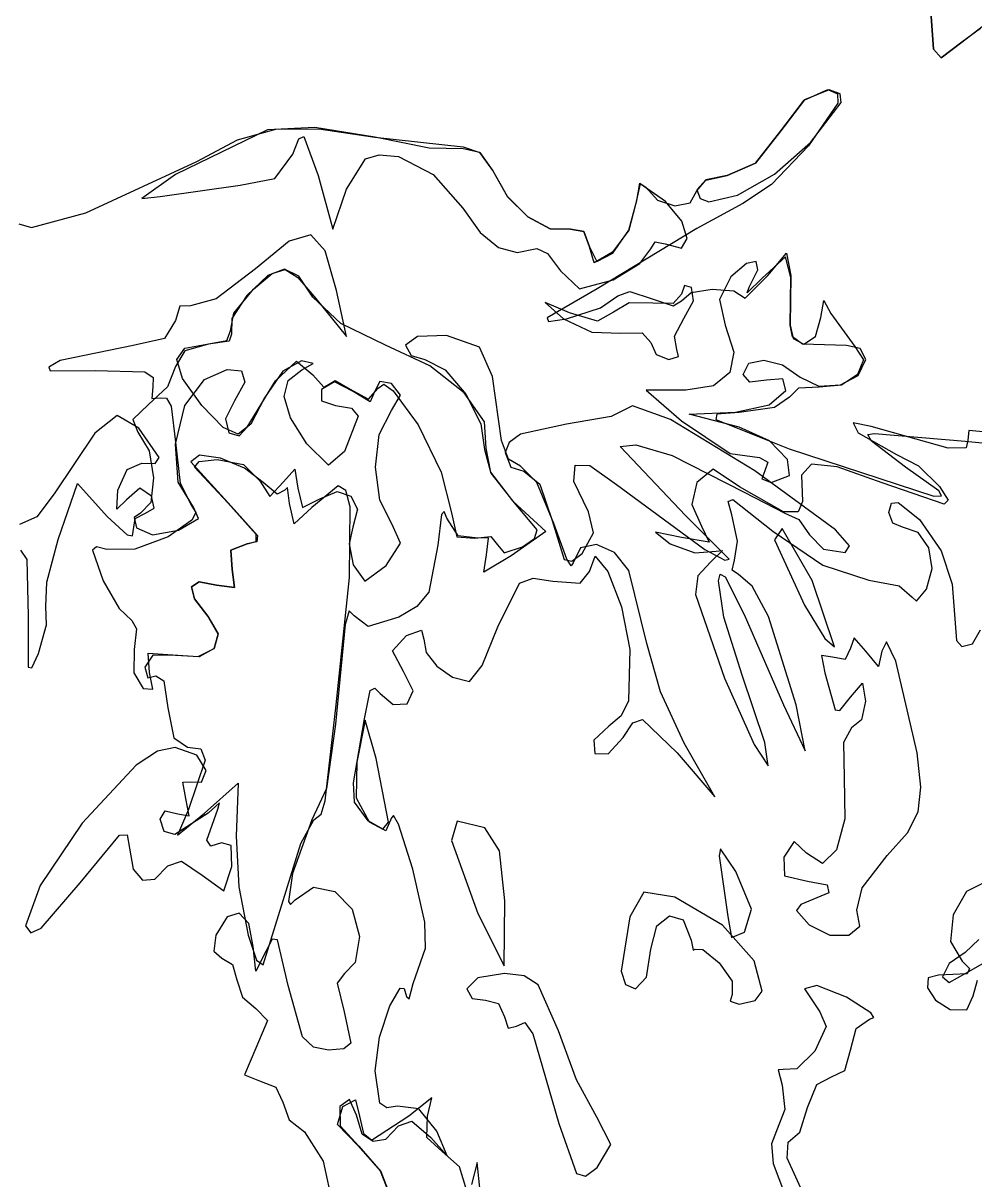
# Model space of a CAD drawing. Extents: x 21 to 195, y 1 to 197.
# Drawn here: x 99.16 to 121.04, y 55.23 to 81.82 of the extents above; entities that cross this region are included whole.
import ezdxf

# ---------------------------------------------------------------- set-up
doc = ezdxf.new("R2010")
doc.units = 0

msp = doc.modelspace()

# ---------------------------------------------------------------- linework, layer by layer
at = {"layer": 'Layer 1'}
for p, q in [((120.089865, 81.218164), (119.998142, 82.532615)), ((119.998142, 82.505098), (120.089865, 81.218164)), ((120.741446, 81.381853), (121.21311, 81.744553)), ((121.175274, 81.697237), (120.741446, 81.381853)), ((120.265901, 81.023254), (120.741446, 81.381853)), ((120.741446, 81.381853), (120.265901, 81.023254)), ((120.089865, 81.218164), (120.265901, 81.023254)), ((120.265901, 81.023254), (120.089865, 81.218164)), ((117.12406, 80.060259), (116.577607, 79.344913)), ((117.114358, 80.047426), (117.658519, 80.292475)), ((117.693796, 80.287183), (117.12406, 80.060259)), ((117.658519, 80.292475), (117.881259, 80.197715)), ((117.943541, 80.19728), (117.693796, 80.287183)), ((117.881259, 80.197715), (117.891837, 79.979693)), ((117.966406, 79.998699), (117.943541, 80.19728)), ((116.577607, 79.344913), (117.114358, 80.047426)), ((117.891837, 79.979693), (117.216841, 78.999896)), ((117.259527, 79.073627), (117.966406, 79.998699)), ((104.775066, 79.367844), (102.658398, 78.34126)), ((104.089751, 79.136085), (104.966448, 79.378383)), ((105.864268, 79.417497), (104.775066, 79.367844)), ((104.966448, 79.378383), (105.958239, 79.390692)), ((107.244512, 79.196746), (105.864268, 79.417497)), ((105.958239, 79.390692), (107.244512, 79.197452)), ((116.000065, 78.60258), (116.577607, 79.344913)), ((116.577607, 79.344913), (116.000065, 78.60258)), ((103.148759, 78.639357), (104.089751, 79.136085)), ((105.355386, 78.809043), (105.494314, 79.158492)), ((105.494314, 79.158492), (105.614854, 79.212269)), ((105.614854, 79.212269), (105.937822, 78.316918)), ((107.244512, 79.197452), (109.277572, 78.973438)), ((108.49511, 78.948743), (107.244512, 79.196746)), ((117.216841, 78.999896), (116.363779, 78.109705)), ((116.436407, 78.347786), (117.259527, 79.073627)), ((104.943473, 78.246847), (105.355386, 78.809043)), ((107.027465, 78.70246), (107.345318, 78.794883)), ((107.345318, 78.794883), (107.790965, 78.752599)), ((107.790965, 78.752599), (108.584936, 78.336144)), ((109.272633, 78.932516), (108.49511, 78.948743)), ((109.655529, 78.847496), (109.272633, 78.932516)), ((109.277572, 78.973438), (109.662276, 78.845203)), ((109.956669, 78.434393), (109.655529, 78.847496)), ((109.662276, 78.845203), (109.961255, 78.421693)), ((100.598527, 77.455081), (103.148759, 78.639357)), ((106.596812, 78.001182), (107.027465, 78.70246)), ((115.349234, 78.316918), (116.000065, 78.60258)), ((116.000065, 78.60258), (115.349234, 78.316918)), ((102.658398, 78.34126), (101.886696, 77.789691)), ((104.150296, 78.091846), (104.943473, 78.246847)), ((105.937822, 78.316918), (106.277548, 77.082195)), ((108.584936, 78.336144), (109.26593, 77.569381)), ((110.293688, 77.835051), (109.956669, 78.434393)), ((109.961255, 78.421693), (110.296218, 77.829247)), ((114.857373, 78.219243), (114.65285, 77.984248)), ((114.65285, 77.96414), (114.857373, 78.213289)), ((114.857373, 78.213289), (115.349234, 78.316918)), ((115.349234, 78.316918), (114.857373, 78.219243)), ((115.586565, 77.865362), (116.436407, 78.347786)), ((102.30562, 77.83714), (104.150296, 78.091846)), ((106.277548, 77.082195), (106.596812, 78.001182)), ((113.343162, 78.125933), (113.241738, 77.651226)), ((113.269607, 77.742595), (113.341486, 78.143263)), ((113.341486, 78.143263), (113.475277, 78.052335)), ((113.929302, 77.721429), (113.343162, 78.125933)), ((113.475277, 78.052335), (113.748421, 77.746305)), ((114.49857, 77.690136), (114.65285, 77.96414)), ((114.65285, 77.984248), (114.724428, 77.791444)), ((116.363779, 78.109705), (115.704128, 77.671687)), ((101.886696, 77.789691), (102.30562, 77.83714)), ((110.763428, 77.364461), (110.293688, 77.835051)), ((110.296218, 77.829247), (110.765325, 77.362742)), ((113.085452, 77.061993), (113.269607, 77.742595)), ((113.748421, 77.746305), (114.143306, 77.621548)), ((114.302315, 77.270694), (113.929302, 77.721429)), ((114.143306, 77.621548), (114.49857, 77.690136)), ((115.704128, 77.671687), (114.65285, 77.095248)), ((114.724428, 77.791444), (114.921535, 77.714726)), ((114.921535, 77.714726), (115.586565, 77.865362)), ((99.348547, 77.119766), (100.598527, 77.455081)), ((109.26593, 77.569381), (109.669739, 77.005207)), ((113.241738, 77.651226), (113.086295, 77.056751)), ((99.059147, 77.201875), (99.348547, 77.119766)), ((111.27623, 77.090524), (110.763428, 77.364461)), ((110.765325, 77.362742), (111.277691, 77.090573)), ((114.425, 76.865104), (114.302315, 77.270694)), ((105.772369, 76.95471), (105.271105, 76.807585)), ((106.1043, 76.58464), (105.772369, 76.95471)), ((109.669739, 77.005207), (110.085521, 76.664374)), ((111.742431, 77.081137), (111.27623, 77.090524)), ((111.277691, 77.090573), (111.742431, 77.081137)), ((111.742431, 77.081137), (112.053934, 77.025883)), ((112.053934, 77.025883), (111.742431, 77.081137)), ((112.053934, 77.025883), (112.183404, 76.675089)), ((112.183404, 76.675089), (112.053934, 77.025883)), ((114.65285, 77.095248), (112.359793, 75.713064)), ((113.086295, 77.056751), (112.712571, 76.553028)), ((112.713673, 76.530053), (113.085452, 77.061993)), ((114.298247, 76.643466), (114.425, 76.865104)), ((105.271105, 76.807585), (104.502016, 76.169558)), ((110.085521, 76.664374), (110.518369, 76.544005)), ((110.518369, 76.544005), (110.973375, 76.641222)), ((110.973375, 76.641222), (111.215072, 76.525688)), ((112.183404, 76.675089), (112.348311, 76.337508)), ((112.285798, 76.307274), (112.183404, 76.675089)), ((113.33862, 76.290032), (113.594516, 76.630639)), ((113.594516, 76.630639), (113.691001, 76.794769)), ((113.691001, 76.794769), (113.922952, 76.744586)), ((113.922952, 76.744586), (114.298247, 76.643466)), ((106.365389, 75.671083), (106.1043, 76.58464)), ((111.215072, 76.525688), (111.513126, 76.124403)), ((112.712571, 76.553028), (112.285798, 76.307274)), ((112.348311, 76.337508), (112.713673, 76.530053)), ((116.012897, 76.338539), (115.791882, 76.294783)), ((116.048307, 76.148138), (116.012897, 76.338539)), ((116.690408, 76.448341), (116.152156, 75.958244)), ((116.281979, 76.014336), (116.713118, 76.533713)), ((116.811146, 75.974825), (116.690408, 76.448341)), ((116.713118, 76.533713), (116.811146, 76.014336)), ((104.502016, 76.169558), (103.592598, 75.479745)), ((105.167928, 76.163297), (104.786801, 76.014446)), ((104.883093, 76.060148), (105.179438, 76.155668)), ((105.494617, 75.999806), (105.167928, 76.163297)), ((105.179438, 76.155668), (105.472475, 75.970531)), ((111.513126, 76.124403), (111.952511, 75.70883)), ((112.723154, 75.916616), (113.33862, 76.290032)), ((115.791882, 76.294783), (115.433548, 75.989289)), ((115.849826, 75.751164), (116.048307, 76.148138)), ((104.786801, 76.014446), (104.299874, 75.554313)), ((104.457566, 75.703186), (104.883093, 76.060148)), ((105.472475, 75.970531), (105.888081, 75.485522)), ((105.818231, 75.522916), (105.494617, 75.999806)), ((111.952511, 75.70883), (112.723154, 75.916616)), ((115.433548, 75.989289), (115.173683, 75.465061)), ((115.757398, 75.494694), (116.281979, 76.014336)), ((116.152156, 75.958244), (115.808771, 75.619622)), ((116.811146, 76.014336), (116.795976, 74.877332)), ((116.795976, 74.877332), (116.811146, 75.974825)), ((104.299874, 75.554313), (103.956224, 75.028807)), ((104.0016, 75.150427), (104.457566, 75.703186)), ((106.594695, 74.612749), (106.365389, 75.671083)), ((112.359793, 75.713064), (111.205988, 75.040713)), ((112.435993, 75.270459), (112.829341, 75.546552)), ((112.829341, 75.546552), (113.110593, 75.648637)), ((113.110593, 75.648637), (113.623091, 75.479525)), ((114.300072, 75.586416), (114.104545, 75.370252)), ((114.366659, 75.787191), (114.300072, 75.586416)), ((114.300072, 75.434016), (114.518254, 75.625068)), ((114.526908, 75.738464), (114.366659, 75.787191)), ((114.518254, 75.625068), (115.003335, 75.70592)), ((114.569374, 75.43675), (114.526908, 75.738464)), ((115.003335, 75.70592), (115.501116, 75.66599)), ((115.501116, 75.66599), (115.757398, 75.494694)), ((115.808771, 75.619622), (115.849826, 75.751164)), ((102.761541, 75.310941), (102.658398, 74.986341)), ((103.009412, 75.319363), (102.761541, 75.310941)), ((103.592598, 75.479745), (103.009412, 75.319363)), ((106.459316, 74.917461), (105.818231, 75.522916)), ((105.888081, 75.485522), (106.594695, 74.612749)), ((111.720912, 75.16026), (111.165287, 75.397283)), ((111.165287, 75.397283), (111.58227, 75.022324)), ((111.654237, 75.021619), (112.435993, 75.270459)), ((113.094409, 75.39208), (112.730915, 75.171549)), ((113.63438, 75.382158), (113.094409, 75.39208)), ((113.623091, 75.479525), (114.101149, 75.316673)), ((114.104545, 75.370252), (113.63438, 75.382158)), ((114.101149, 75.316673), (114.300072, 75.434016)), ((114.353341, 75.029733), (114.569374, 75.43675)), ((115.173683, 75.465061), (115.297728, 74.878391)), ((117.502943, 75.053721), (117.565738, 75.440322)), ((117.565738, 75.440322), (117.732249, 75.141916)), ((103.922402, 74.741866), (104.0016, 75.150427)), ((103.956224, 75.028807), (103.950977, 74.672368)), ((111.205988, 75.040713), (111.238769, 74.958256)), ((111.238769, 74.958256), (111.654237, 75.021619)), ((111.58227, 75.022324), (112.232484, 74.714084)), ((112.368524, 74.96416), (111.720912, 75.16026)), ((112.730915, 75.171549), (112.368524, 74.96416)), ((114.139073, 74.62126), (114.353341, 75.029733)), ((117.375106, 74.617644), (117.502943, 75.053721)), ((117.732249, 75.141916), (118.278702, 74.387677)), ((102.658398, 74.986341), (102.41066, 74.570548)), ((103.842233, 74.526142), (103.922402, 74.741866)), ((107.491457, 74.413077), (106.459316, 74.917461)), ((115.297728, 74.878391), (115.499148, 74.257452)), ((116.795976, 74.877332), (116.863533, 74.56583)), ((116.846793, 74.607446), (116.795976, 74.877332)), ((102.41066, 74.570548), (101.688258, 74.411666)), ((103.384768, 74.43636), (103.842233, 74.526142)), ((103.893165, 74.505681), (103.422868, 74.43636)), ((103.950977, 74.672368), (103.893165, 74.505681)), ((108.227307, 74.614822), (107.950068, 74.412371)), ((108.893749, 74.640266), (108.227307, 74.614822)), ((109.650855, 74.372287), (108.893749, 74.640266)), ((112.232484, 74.714084), (112.905188, 74.691066)), ((112.905188, 74.691066), (113.39233, 74.703016)), ((113.39233, 74.703016), (113.594516, 74.477635)), ((113.594516, 74.477635), (113.715431, 74.199249)), ((114.185419, 74.31571), (114.139073, 74.62126)), ((117.08133, 74.439094), (116.846793, 74.607446)), ((116.863533, 74.56583), (117.106774, 74.43636)), ((117.106774, 74.43636), (117.375106, 74.617644)), ((101.688258, 74.411666), (100.012563, 74.059593)), ((102.878311, 74.289207), (102.658398, 73.924832)), ((102.690854, 74.085963), (102.879127, 74.348937)), ((103.422868, 74.43636), (102.878311, 74.289207)), ((102.879127, 74.348937), (103.384768, 74.43636)), ((108.506641, 73.942471), (107.491457, 74.413077)), ((107.950068, 74.412371), (108.080596, 74.180111)), ((109.952083, 73.694468), (109.650855, 74.372287)), ((113.715431, 74.199249), (114.006208, 74.083582)), ((114.228502, 74.151756), (114.185419, 74.31571)), ((115.499148, 74.257452), (115.405987, 73.784647)), ((118.092435, 74.409902), (117.08133, 74.439094)), ((118.403938, 74.339081), (118.092435, 74.409902)), ((118.278702, 74.387677), (118.480172, 74.077193)), ((118.533408, 74.087815), (118.403938, 74.339081)), ((100.012563, 74.059593), (99.749754, 73.908218)), ((102.819816, 73.64638), (102.690854, 74.085963)), ((104.957452, 73.592515), (105.440097, 74.050994)), ((105.561408, 74.055713), (105.126477, 73.816264)), ((105.440097, 74.050994), (105.821406, 73.730804)), ((105.828108, 73.997195), (105.561408, 74.055713)), ((105.568816, 73.850043), (105.828108, 73.997195)), ((108.080596, 74.180111), (108.394216, 74.083582)), ((108.394216, 74.083582), (108.861646, 73.850853)), ((109.29865, 73.321582), (108.506641, 73.942471)), ((114.006208, 74.083582), (114.228502, 74.151756)), ((115.711184, 73.74174), (115.848194, 73.998656)), ((115.848194, 73.998656), (116.186288, 74.071455)), ((116.186288, 74.071455), (116.61606, 73.964933)), ((116.61606, 73.964933), (117.028104, 73.683885)), ((118.480172, 74.077193), (118.346347, 73.74346)), ((118.361952, 73.718512), (118.533408, 74.087815)), ((99.749754, 73.908218), (99.781493, 73.823585)), ((99.781493, 73.823585), (100.814075, 73.829935)), ((100.814075, 73.829935), (101.954518, 73.804226)), ((101.954518, 73.804226), (102.150651, 73.675798)), ((102.150651, 73.675798), (102.140873, 73.458107)), ((102.658398, 73.924832), (102.477114, 73.456475)), ((103.325854, 73.625323), (103.851091, 73.855329)), ((103.851091, 73.855329), (104.181826, 73.822041)), ((104.181826, 73.822041), (104.257171, 73.568421)), ((105.126477, 73.816264), (104.71086, 73.201637)), ((105.249216, 73.606461), (105.568816, 73.850043)), ((105.821406, 73.730804), (106.07298, 73.447523)), ((108.861646, 73.850853), (109.337015, 73.290669)), ((110.15493, 72.226911), (109.952083, 73.694468)), ((115.405987, 73.784647), (115.032566, 73.483622)), ((115.870816, 73.561867), (115.711184, 73.74174)), ((117.028104, 73.683885), (117.454552, 73.474941)), ((117.950751, 73.500352), (118.361952, 73.718512)), ((118.346347, 73.74346), (117.974001, 73.497237)), ((102.477114, 73.456475), (102.041036, 73.049237)), ((102.140873, 73.458107), (102.116311, 73.189819)), ((103.265882, 73.029129), (102.819816, 73.64638)), ((102.873113, 73.027679), (103.325854, 73.625323)), ((104.257171, 73.568421), (104.016241, 73.137431)), ((104.30693, 72.534181), (104.957452, 73.592515)), ((105.162019, 73.234357), (105.249216, 73.606461)), ((106.314501, 73.574303), (106.020372, 73.395312)), ((106.07298, 73.447523), (106.180886, 73.509259)), ((106.180886, 73.509259), (106.329935, 73.606097)), ((106.746742, 73.35192), (106.314501, 73.574303)), ((106.329935, 73.606097), (106.681126, 73.406601)), ((106.681126, 73.406601), (107.100887, 73.175223)), ((107.100887, 73.175223), (107.319301, 73.425651)), ((107.357136, 73.580388), (107.244512, 73.355801)), ((107.319301, 73.425651), (107.450119, 73.516733)), ((107.627982, 73.535365), (107.357136, 73.580388)), ((107.450119, 73.516733), (107.668799, 73.369686)), ((107.835151, 73.264652), (107.627982, 73.535365)), ((115.032566, 73.483622), (114.393205, 73.378026)), ((116.254815, 73.608743), (115.870816, 73.561867)), ((116.6236, 73.640052), (116.254815, 73.608743)), ((116.695787, 73.370265), (116.6236, 73.640052)), ((116.98974, 73.426092), (116.783629, 73.222451)), ((117.459905, 73.449287), (116.98974, 73.426092)), ((117.454552, 73.474941), (117.950751, 73.500352)), ((117.974001, 73.497237), (117.459905, 73.449287)), ((102.116311, 73.189819), (102.309501, 73.204106)), ((102.309501, 73.204106), (102.450336, 73.199939)), ((102.450336, 73.199939), (102.560678, 73.013342)), ((104.016241, 73.137431), (103.814452, 72.721727)), ((104.71086, 73.201637), (104.390229, 72.595939)), ((105.306532, 72.743852), (105.162019, 73.234357)), ((106.020372, 73.395312), (106.020593, 73.133948)), ((107.13837, 73.115736), (106.746742, 73.35192)), ((107.244512, 73.355801), (107.13837, 73.115736)), ((107.627982, 72.914828), (107.835151, 73.264652)), ((107.668799, 73.369686), (108.239919, 72.581056)), ((109.765353, 72.654919), (109.29865, 73.321582)), ((109.337015, 73.290669), (109.683266, 72.610034)), ((114.393205, 73.378026), (113.486566, 73.378026)), ((113.486566, 73.378026), (114.300072, 72.67247)), ((116.312406, 73.040329), (116.695787, 73.370265)), ((116.783629, 73.222451), (116.434688, 72.981768)), ((102.041036, 73.049237), (101.676617, 72.708983)), ((102.560678, 73.013342), (102.658398, 72.184931)), ((102.662499, 72.140348), (102.873113, 73.027679)), ((103.753994, 72.520004), (103.265882, 73.029129)), ((106.020593, 73.133948), (106.341753, 73.025248)), ((106.341753, 73.025248), (106.705776, 72.96677)), ((106.705776, 72.96677), (106.859455, 72.781258)), ((107.347115, 72.365366), (107.627982, 72.914828)), ((113.172946, 73.024542), (112.682408, 72.777907)), ((114.043029, 72.705984), (113.172946, 73.024542)), ((114.476461, 72.826634), (115.534795, 72.874965)), ((115.620873, 72.869673), (115.108992, 72.829765)), ((115.534795, 72.874965), (116.312406, 73.040329)), ((116.434688, 72.981768), (115.620873, 72.869673)), ((101.322119, 72.797486), (100.804197, 72.392364)), ((101.817022, 72.505959), (101.322119, 72.797486)), ((101.676617, 72.708983), (101.797972, 72.414237)), ((103.814452, 72.721727), (103.891004, 72.39942)), ((105.682058, 72.145067), (105.306532, 72.743852)), ((106.859455, 72.781258), (106.547423, 71.968678)), ((109.683266, 72.610034), (109.763347, 72.01595)), ((109.804622, 72.046995), (109.765353, 72.654919)), ((112.682408, 72.777907), (111.654237, 72.596623)), ((115.983881, 71.528058), (114.043029, 72.705984)), ((114.300072, 72.67247), (115.412381, 71.922817)), ((115.622989, 72.528889), (114.476461, 72.826634)), ((115.108992, 72.829765), (115.088443, 72.706778)), ((115.088443, 72.706778), (116.769518, 72.030061)), ((118.654411, 72.546528), (118.242851, 72.631283)), ((118.242851, 72.631283), (118.357019, 72.39695)), ((100.804197, 72.392364), (99.871099, 71.000302)), ((101.797972, 72.414237), (102.054525, 71.988869)), ((102.285688, 71.835328), (101.817022, 72.505959)), ((104.100025, 72.372168), (103.753994, 72.520004)), ((103.891004, 72.39942), (104.126616, 72.33345)), ((104.390229, 72.595939), (104.100025, 72.372168)), ((104.126616, 72.33345), (104.30693, 72.534181)), ((107.257212, 71.608139), (107.347115, 72.365366)), ((108.239919, 72.581056), (108.773005, 71.499467)), ((110.597446, 72.367361), (110.331898, 72.181938)), ((111.654237, 72.596623), (110.597446, 72.367361)), ((116.317791, 72.213561), (115.622989, 72.528889)), ((118.357019, 72.39695), (119.238964, 71.903767)), ((118.583651, 72.359468), (118.738372, 72.386014)), ((118.664774, 72.205392), (118.583651, 72.359468)), ((120.43131, 72.049773), (118.654411, 72.546528)), ((118.738372, 72.386014), (120.816587, 72.209625)), ((120.905752, 72.457716), (120.878676, 72.235378)), ((121.39479, 72.411767), (120.905752, 72.457716)), ((102.658398, 72.184931), (102.769788, 71.244072)), ((102.719974, 71.262874), (102.662499, 72.140348)), ((106.178637, 71.660659), (105.682058, 72.145067)), ((110.320913, 71.796919), (110.15493, 72.226911)), ((110.331898, 72.181938), (110.243125, 71.949981)), ((112.88896, 72.084742), (113.246478, 72.125934)), ((114.388267, 70.496888), (112.88896, 72.084742)), ((113.246478, 72.125934), (114.07985, 71.876647)), ((116.733491, 71.790878), (116.317791, 72.213561)), ((119.443928, 71.614136), (118.664774, 72.205392)), ((120.816587, 72.209625), (121.603988, 72.133728)), ((120.878676, 72.235378), (120.843327, 72.054155)), ((102.054525, 71.988869), (102.155204, 71.365031)), ((102.194848, 71.69415), (102.285688, 71.835328)), ((103.216372, 71.884055), (103.011176, 71.734433)), ((103.697065, 71.816719), (103.216372, 71.884055)), ((104.250915, 71.589971), (103.697065, 71.816719)), ((106.547423, 71.968678), (106.178637, 71.660659)), ((109.763347, 72.01595), (109.915835, 71.470026)), ((109.909044, 71.496793), (109.804622, 72.046995)), ((110.243125, 71.949981), (110.368185, 71.612593)), ((114.07985, 71.876647), (115.739053, 71.034875)), ((115.412381, 71.922817), (116.093243, 71.834622)), ((116.093243, 71.834622), (116.285507, 71.725658)), ((116.769518, 72.030061), (120.097582, 70.946327)), ((119.238964, 71.903767), (119.748816, 71.641432)), ((120.843327, 72.054155), (120.43131, 72.049773)), ((101.337597, 71.084969), (101.551337, 71.557295)), ((101.551337, 71.557295), (101.885461, 71.70233)), ((101.885461, 71.70233), (102.194848, 71.69415)), ((103.011176, 71.734433), (103.944627, 70.715258)), ((103.095755, 71.609726), (103.206494, 71.738104)), ((103.862429, 70.791458), (103.095755, 71.609726)), ((103.206494, 71.738104), (103.619718, 71.789819)), ((103.619718, 71.789819), (104.227466, 71.669258)), ((104.227466, 71.669258), (104.60291, 71.299458)), ((104.675583, 71.261358), (104.250915, 71.589971)), ((105.14125, 71.271236), (105.40817, 71.565541)), ((105.40817, 71.565541), (105.47533, 71.130125)), ((107.357015, 70.849589), (107.257212, 71.608139)), ((110.595903, 71.636008), (110.320913, 71.796919)), ((110.368185, 71.612593), (110.668928, 71.521003)), ((110.966629, 71.261534), (110.595903, 71.636008)), ((111.820732, 71.284151), (111.849015, 71.653603)), ((111.849015, 71.653603), (112.192218, 71.646751)), ((112.192218, 71.646751), (112.800765, 71.215144)), ((115.027147, 71.56144), (114.651439, 71.259241)), ((115.62934, 71.159052), (115.027147, 71.56144)), ((116.285507, 71.725658), (116.21107, 71.525941)), ((116.777648, 71.420318), (116.733491, 71.790878)), ((117.288675, 71.681913), (117.055108, 71.423641)), ((117.875262, 71.61746), (117.288675, 71.681913)), ((118.908764, 71.252539), (117.875262, 71.61746)), ((120.212758, 71.069921), (119.443928, 71.614136)), ((119.748816, 71.641432), (120.231681, 71.169283)), ((102.155204, 71.365031), (102.091908, 70.801187)), ((104.60291, 71.299458), (104.833451, 70.936494)), ((108.773005, 71.499467), (109.008402, 70.564621)), ((110.414575, 70.837319), (109.909044, 71.496793)), ((109.915835, 71.470026), (110.42022, 70.832027)), ((110.668928, 71.521003), (111.037008, 71.222376)), ((112.156946, 70.586846), (111.820732, 71.284151)), ((117.840067, 70.169466), (115.983881, 71.528058)), ((116.21107, 71.525941), (116.145013, 71.339013)), ((116.145013, 71.339013), (116.357826, 71.261358)), ((116.357826, 71.261358), (116.777648, 71.420318)), ((117.055108, 71.423641), (117.080668, 70.820385)), ((99.964232, 69.949024), (100.406616, 71.235958)), ((100.406616, 71.235958), (101.091711, 70.473252)), ((101.310257, 70.641615), (101.337597, 71.084969)), ((101.844054, 71.129772), (101.536917, 70.858133)), ((102.105948, 70.946327), (101.844054, 71.129772)), ((103.071501, 70.694797), (102.719974, 71.262874)), ((102.769788, 71.244072), (103.037282, 70.715963)), ((105.000182, 70.991262), (104.675583, 71.261358)), ((104.833451, 70.936494), (105.14125, 71.271236)), ((105.17688, 71.084969), (105.000182, 70.991262)), ((105.238131, 71.139782), (105.17688, 71.084969)), ((105.28483, 70.776288), (105.238131, 71.139782)), ((105.47533, 71.130125), (105.579091, 70.684169)), ((106.398264, 71.180142), (105.793536, 70.684213)), ((105.978392, 70.882474), (106.374787, 71.052734)), ((106.374787, 71.052734), (106.695545, 70.948091)), ((106.578282, 71.071154), (106.398264, 71.180142)), ((106.680067, 70.697178), (106.578282, 71.071154)), ((111.36249, 70.317677), (110.966629, 71.261534)), ((111.037008, 71.222376), (111.323331, 70.386116)), ((112.800765, 71.215144), (114.829239, 69.719365)), ((114.651439, 71.259241), (114.535551, 70.755783)), ((116.638637, 70.580276), (115.62934, 71.159052)), ((115.739053, 71.034875), (116.671446, 70.555802)), ((120.339102, 70.758076), (118.908764, 71.252539)), ((120.272635, 70.954467), (120.212758, 71.069921)), ((120.231681, 71.169283), (120.432169, 70.853332)), ((99.871099, 71.000302), (99.468888, 70.467078)), ((101.536917, 70.858133), (101.310257, 70.641615)), ((102.091908, 70.801187), (101.856534, 70.555802)), ((102.166537, 70.670499), (102.105948, 70.946327)), ((104.516392, 70.065), (103.862429, 70.791458)), ((105.390223, 70.310357), (105.28483, 70.776288)), ((105.579091, 70.684169), (105.978392, 70.882474)), ((106.695545, 70.948091), (106.846904, 70.648715)), ((107.645268, 70.296157), (107.357015, 70.849589)), ((110.977962, 70.170172), (110.414575, 70.837319)), ((110.42022, 70.832027), (111.175517, 70.128588)), ((114.535551, 70.755783), (114.758331, 70.25206)), ((115.371828, 70.819035), (115.479982, 70.868319)), ((115.450834, 70.513469), (115.371828, 70.819035)), ((115.479982, 70.868319), (116.398396, 70.143405)), ((117.080668, 70.820385), (116.981295, 70.586113)), ((119.062575, 70.570971), (119.12246, 70.781688)), ((119.12246, 70.781688), (119.280906, 70.801032)), ((119.280906, 70.801032), (119.766235, 70.409884)), ((120.097582, 70.946327), (120.272635, 70.954467)), ((120.432169, 70.853332), (120.339102, 70.758076)), ((101.856534, 70.555802), (101.70722, 70.45676)), ((101.735839, 70.431668), (101.973656, 70.555802)), ((101.973656, 70.555802), (102.166537, 70.670499)), ((103.037282, 70.715963), (103.12635, 70.572347)), ((103.12635, 70.572347), (103.037634, 70.392273)), ((103.191666, 70.433653), (103.071501, 70.694797)), ((103.944627, 70.715258), (104.547436, 70.040526)), ((105.793536, 70.684213), (105.390223, 70.310357)), ((106.658923, 69.073197), (106.680067, 70.697178)), ((106.846904, 70.648715), (106.735101, 70.234774)), ((108.77429, 70.524052), (108.696546, 69.818849)), ((108.835899, 70.591565), (108.77429, 70.524052)), ((108.903627, 70.441855), (108.835899, 70.591565)), ((109.008402, 70.564621), (109.133021, 70.008687)), ((112.270584, 70.098469), (112.156946, 70.586846)), ((115.390465, 69.49641), (114.388267, 70.496888)), ((115.581759, 69.911629), (115.450834, 70.513469)), ((116.981295, 70.586113), (116.638637, 70.580276)), ((116.671446, 70.555802), (116.992959, 70.408605)), ((119.15465, 70.319838), (119.062575, 70.570971)), ((99.468888, 70.467078), (99.075937, 70.294746)), ((101.091711, 70.473252), (101.549396, 70.05887)), ((101.688258, 70.133174), (101.735839, 70.431668)), ((101.70722, 70.45676), (101.766928, 70.218546)), ((101.766928, 70.218546), (102.132715, 70.05887)), ((103.037634, 70.392273), (102.491622, 70.006571)), ((102.730012, 70.160338), (103.191666, 70.433653)), ((106.735101, 70.234774), (106.657269, 69.846013)), ((107.838105, 69.864313), (107.645268, 70.296157)), ((109.160185, 70.036028), (108.903627, 70.441855)), ((111.323331, 70.386116), (111.596337, 69.489971)), ((111.662748, 69.494117), (111.36249, 70.317677)), ((114.758331, 70.25206), (114.934455, 69.887993)), ((116.992959, 70.408605), (117.239066, 70.054504)), ((119.375842, 70.23301), (119.15465, 70.319838)), ((119.736668, 70.11257), (119.375842, 70.23301)), ((119.766235, 70.409884), (120.264065, 69.686088)), ((99.69837, 68.965258), (99.964232, 69.949024)), ((101.549396, 70.05887), (101.668519, 70.029397)), ((101.668519, 70.029397), (101.688258, 70.133174)), ((102.491622, 70.006571), (101.728784, 69.726504)), ((102.132715, 70.05887), (102.730012, 70.160338)), ((104.51648, 69.901366), (104.516392, 70.065)), ((104.547436, 70.040526), (104.529025, 69.894569)), ((109.133021, 70.008687), (109.537569, 69.977952)), ((109.550622, 69.982891), (109.160185, 70.036028)), ((109.537569, 69.977952), (109.911293, 70.015699)), ((109.860096, 69.982229), (109.550622, 69.982891)), ((109.810266, 69.592365), (109.860096, 69.982229)), ((109.911293, 70.015699), (110.066736, 69.821671)), ((111.175517, 70.128588), (110.382825, 69.572962)), ((110.636472, 69.781102), (110.913447, 69.97347)), ((110.913447, 69.97347), (110.977962, 70.170172)), ((112.011954, 69.628349), (112.270584, 70.098469)), ((114.29725, 69.992768), (113.698541, 70.118357)), ((113.698541, 70.118357), (114.038311, 69.848129)), ((114.934455, 69.887993), (114.29725, 69.992768)), ((116.398396, 70.143405), (117.549642, 69.356665)), ((116.611121, 70.203024), (116.431557, 69.93844)), ((117.30164, 69.005034), (116.611121, 70.203024)), ((117.239066, 70.054504), (117.559344, 69.7277)), ((118.157617, 69.800212), (117.840067, 70.169466)), ((119.981209, 69.754202), (119.736668, 70.11257)), ((99.099717, 69.702879), (99.23848, 69.491779)), ((100.841856, 69.781272), (100.752427, 69.704416)), ((100.752427, 69.704416), (101.0014, 69.001462)), ((101.078658, 69.719718), (100.841856, 69.781272)), ((101.728784, 69.726504), (101.078658, 69.719718)), ((104.308341, 69.850246), (103.933823, 69.705651)), ((103.933823, 69.705651), (104.308341, 69.850246)), ((103.933823, 69.705651), (103.96544, 69.259696)), ((103.96544, 69.259696), (103.933823, 69.705651)), ((104.308341, 69.850246), (104.51648, 69.901366)), ((104.529025, 69.894569), (104.308341, 69.850246)), ((106.657269, 69.846013), (106.748506, 69.362001)), ((107.503098, 69.352829), (107.838105, 69.864313)), ((108.696546, 69.818849), (108.483424, 68.736658)), ((110.066736, 69.821671), (110.216534, 69.640652)), ((110.216534, 69.640652), (110.636472, 69.781102)), ((111.977056, 69.759588), (111.803462, 69.409274)), ((112.342639, 69.833974), (111.977056, 69.759588)), ((112.758691, 69.651913), (112.342639, 69.833974)), ((114.038311, 69.848129), (114.605049, 69.638579)), ((114.605049, 69.638579), (115.096645, 69.680913)), ((114.829239, 69.719365), (115.296069, 69.471164)), ((115.237271, 69.69811), (114.96012, 69.427971)), ((115.096645, 69.680913), (115.237271, 69.69811)), ((115.518214, 69.470657), (115.581759, 69.911629)), ((116.431557, 69.93844), (117.124016, 68.441339)), ((117.559344, 69.7277), (118.059274, 69.645635)), ((118.059274, 69.645635), (118.157617, 69.800212)), ((120.062238, 69.279021), (119.981209, 69.754202)), ((120.264065, 69.686088), (120.519901, 68.918207)), ((99.23848, 69.491779), (99.273846, 68.187956)), ((109.748486, 69.194652), (109.810266, 69.592365)), ((110.382825, 69.572962), (109.748486, 69.194652)), ((111.596337, 69.489971), (111.771255, 69.446414)), ((111.760307, 69.34444), (111.662748, 69.494117)), ((111.771255, 69.446414), (112.011954, 69.628349)), ((112.183404, 69.208543), (112.311584, 69.567621)), ((112.311584, 69.567621), (112.602416, 69.208587)), ((113.083693, 69.232885), (112.758691, 69.651913)), ((114.96012, 69.427971), (114.673162, 69.110085)), ((115.296069, 69.471164), (115.390465, 69.49641)), ((115.460447, 69.240469), (115.518214, 69.470657)), ((103.96544, 69.259696), (104.015755, 68.845667)), ((104.015755, 68.845667), (103.96544, 69.259696)), ((106.748506, 69.362001), (107.014016, 68.987924)), ((107.014016, 68.987924), (107.503098, 69.352829)), ((111.803462, 69.409274), (111.760307, 69.34444)), ((111.965475, 68.944092), (112.183404, 69.208543)), ((112.602416, 69.208587), (112.915341, 68.402737)), ((113.502088, 67.557189), (113.083693, 69.232885)), ((115.145152, 68.996479), (115.18878, 69.150229)), ((115.18878, 69.150229), (115.302358, 69.09125)), ((115.604292, 69.14469), (115.460447, 69.240469)), ((117.549642, 69.356665), (118.603258, 69.016279)), ((119.932526, 68.80814), (120.062238, 69.279021)), ((99.679893, 68.406678), (99.69837, 68.965258)), ((101.0014, 69.001462), (101.367539, 68.35826)), ((103.204735, 68.976194), (103.031681, 68.857176)), ((103.031681, 68.857176), (103.204735, 68.976194)), ((103.601726, 68.895982), (103.204735, 68.976194)), ((103.204735, 68.976194), (103.601726, 68.895982)), ((104.015755, 68.845667), (103.601726, 68.895982)), ((103.601726, 68.895982), (104.015755, 68.845667)), ((106.354806, 66.146077), (106.658923, 69.073197)), ((110.076261, 67.938895), (110.568871, 68.942284)), ((110.568871, 68.942284), (110.884249, 69.056793)), ((110.884249, 69.056793), (111.338501, 68.990526)), ((111.338501, 68.990526), (111.965475, 68.944092)), ((114.673162, 69.110085), (114.616558, 68.68405)), ((115.271579, 68.165836), (115.145152, 68.996479)), ((115.302358, 69.09125), (115.735526, 68.220059)), ((115.923292, 68.875735), (115.604292, 69.14469)), ((117.813035, 67.480283), (117.30164, 69.005034)), ((118.603258, 69.016279), (119.304537, 68.882929)), ((119.304537, 68.882929), (119.602325, 68.619404)), ((120.519901, 68.918207), (120.621501, 67.62457)), ((103.031681, 68.857176), (103.094173, 68.580466)), ((103.094173, 68.580466), (103.031681, 68.857176)), ((108.483424, 68.736658), (108.212706, 68.41009)), ((114.616558, 68.68405), (115.286087, 66.7585)), ((116.299706, 68.177593), (115.923292, 68.875735)), ((119.602325, 68.619404), (119.703793, 68.527769)), ((119.703793, 68.527769), (119.932526, 68.80814)), ((99.696165, 67.983742), (99.679893, 68.406678)), ((101.367539, 68.35826), (101.655097, 68.089178)), ((103.094173, 68.580466), (103.403818, 68.187603)), ((103.403818, 68.187603), (103.094173, 68.580466)), ((108.212706, 68.41009), (107.796962, 68.161145)), ((112.915341, 68.402737), (113.109799, 67.421369)), ((117.124016, 68.441339), (117.592962, 67.673176)), ((99.273846, 68.187956), (99.27314, 67.011045)), ((101.655097, 68.089178), (101.767589, 67.891711)), ((103.403818, 68.187603), (103.640163, 67.779555)), ((103.644986, 67.772902), (103.403818, 68.187603)), ((106.657826, 68.307416), (106.561754, 67.994634)), ((106.766498, 68.192895), (106.657826, 68.307416)), ((107.087923, 67.947097), (106.766498, 68.192895)), ((107.796962, 68.161145), (107.087923, 67.947097)), ((115.689312, 66.829408), (115.271579, 68.165836)), ((115.735526, 68.220059), (116.639696, 66.146077)), ((116.935324, 66.146077), (116.299706, 68.177593)), ((99.513735, 67.325061), (99.696165, 67.983742)), ((101.767589, 67.891711), (101.7126, 67.420664)), ((106.561754, 67.994634), (106.342459, 65.705105)), ((107.972646, 67.738517), (108.319471, 67.86243)), ((108.319471, 67.86243), (108.372343, 67.655614)), ((109.712018, 67.048042), (110.076261, 67.938895)), ((120.987332, 67.547664), (121.16866, 67.872925)), ((103.548545, 67.438567), (103.644986, 67.772902)), ((103.640163, 67.779555), (103.553616, 67.442051)), ((107.653955, 67.39059), (107.972646, 67.738517)), ((108.372343, 67.655614), (108.42203, 67.350114)), ((113.814649, 66.447041), (113.502088, 67.557189)), ((117.592962, 67.673176), (117.813035, 67.480283)), ((118.267987, 67.684498), (118.185922, 67.448181)), ((118.533408, 67.3808), (118.267987, 67.684498)), ((119.010926, 67.595074), (118.903119, 67.3808)), ((119.226088, 67.14951), (119.010926, 67.595074)), ((120.621501, 67.62457), (120.740652, 67.484252)), ((99.359075, 66.996685), (99.513735, 67.325061)), ((101.7126, 67.420664), (101.701223, 66.881619)), ((102.14246, 67.291856), (101.952842, 67.010383)), ((102.065731, 66.890086), (102.031908, 67.334321)), ((102.031908, 67.334321), (102.598426, 67.294369)), ((102.658045, 67.278847), (102.14246, 67.291856)), ((102.598426, 67.294369), (103.178393, 67.255443)), ((103.178393, 67.255443), (103.548545, 67.438567)), ((103.553616, 67.442051), (103.205728, 67.250134)), ((107.901737, 66.909841), (107.653955, 67.39059)), ((108.42203, 67.350114), (108.668236, 67.034857)), ((113.109799, 67.421369), (113.076858, 66.235947)), ((118.185922, 67.448181), (118.063684, 67.192152)), ((118.823039, 67.02811), (118.533408, 67.3808)), ((118.903119, 67.3808), (118.823039, 67.02811)), ((120.740652, 67.484252), (120.987332, 67.547664)), ((103.205728, 67.250134), (102.658045, 67.278847)), ((108.668236, 67.034857), (109.028874, 66.786209)), ((109.421858, 66.680536), (109.712018, 67.048042)), ((117.76788, 67.241453), (117.513659, 67.283786)), ((117.513659, 67.283786), (117.591491, 66.880561)), ((118.063684, 67.192152), (117.76788, 67.241453)), ((119.713098, 65.044704), (119.226088, 67.14951)), ((99.27314, 67.011045), (99.359075, 66.996685)), ((101.701223, 66.881619), (101.917917, 66.520374)), ((101.952842, 67.010383), (102.027014, 66.76485)), ((102.027014, 66.76485), (102.205431, 66.810358)), ((102.138006, 66.504676), (102.065731, 66.890086)), ((102.205431, 66.810358), (102.391169, 66.698483)), ((108.129147, 66.468075), (107.901737, 66.909841)), ((109.028874, 66.786209), (109.421858, 66.680536)), ((115.286087, 66.7585), (115.964545, 65.235557)), ((116.215767, 65.279742), (115.689312, 66.829408)), ((117.591491, 66.880561), (117.833144, 66.028955)), ((101.917917, 66.520374), (102.138006, 66.504676)), ((102.391169, 66.698483), (102.482715, 66.075169)), ((107.138546, 66.473984), (107.241541, 66.530385)), ((107.241541, 66.530385), (107.366926, 66.405016)), ((118.18063, 66.322466), (118.462191, 66.645875)), ((118.462191, 66.645875), (118.528116, 66.234272)), ((107.00674, 65.827518), (107.138546, 66.473984)), ((107.366926, 66.405016), (107.665553, 66.152162)), ((107.991696, 66.17183), (108.129147, 66.468075)), ((113.076858, 66.235947), (112.909327, 65.8934)), ((114.357928, 65.264132), (113.814649, 66.447041)), ((117.937566, 66.018019), (118.18063, 66.322466)), ((118.528116, 66.234272), (118.434674, 65.798194)), ((102.482715, 66.075169), (102.620695, 65.389677)), ((106.105039, 63.941215), (106.354806, 66.146077)), ((107.665553, 66.152162), (107.991696, 66.17183)), ((116.639696, 66.146077), (117.140288, 65.087743)), ((117.140288, 65.087743), (116.935324, 66.146077)), ((117.833144, 66.028955), (117.937566, 66.018019)), ((106.342459, 65.705105), (106.136216, 64.223128)), ((106.753445, 64.353965), (107.00674, 65.827518)), ((107.021909, 65.793299), (106.829645, 64.825276)), ((107.274498, 64.911354), (107.021909, 65.793299)), ((112.909327, 65.8934), (112.625082, 65.659596)), ((112.956693, 65.397482), (113.180625, 65.734628)), ((113.180625, 65.734628), (113.399033, 65.805734)), ((113.399033, 65.805734), (114.194591, 65.041882)), ((118.434674, 65.798194), (118.202855, 65.61691)), ((112.625082, 65.659596), (112.277375, 65.3331)), ((118.202855, 65.61691), (118.018352, 65.280051)), ((102.649931, 65.167824), (102.249104, 65.078069)), ((102.620695, 65.389677), (102.935682, 65.175938)), ((103.154183, 64.990332), (102.649931, 65.167824)), ((102.935682, 65.175938), (103.239964, 65.138791)), ((112.277375, 65.3331), (112.300879, 65.028829)), ((112.612514, 65.01829), (112.956693, 65.397482)), ((115.065247, 64.029409), (114.357928, 65.264132)), ((115.964545, 65.235557), (116.290975, 64.745548)), ((116.290975, 64.745548), (116.215767, 65.279742)), ((118.018352, 65.280051), (118.039166, 64.470382)), ((102.249104, 65.078069), (101.758417, 64.756705)), ((103.363954, 64.639009), (103.154183, 64.990332)), ((103.239964, 65.138791), (103.34561, 64.874268)), ((107.56113, 63.452837), (107.274498, 64.911354)), ((112.300879, 65.028829), (112.612514, 65.01829)), ((114.194591, 65.041882), (115.065247, 64.029409)), ((119.798839, 64.255584), (119.713098, 65.044704)), ((101.758417, 64.756705), (100.517388, 63.427217)), ((103.34561, 64.874268), (102.95967, 63.741542)), ((103.261472, 64.367018), (103.363954, 64.639009)), ((106.829645, 64.825276), (106.818797, 64.011065)), ((102.827467, 64.367635), (103.015057, 64.379718)), ((102.89864, 63.989898), (102.827467, 64.367635)), ((103.015057, 64.379718), (103.261472, 64.367018)), ((118.039166, 64.470382), (118.055471, 63.523823)), ((103.328323, 63.657228), (104.100907, 64.343381)), ((104.100907, 64.343381), (104.054341, 63.128061)), ((106.136216, 64.223128), (105.799533, 63.500242)), ((106.780829, 63.912639), (106.753445, 64.353965)), ((119.73863, 63.686068), (119.798839, 64.255584)), ((102.972679, 63.595801), (102.89864, 63.989898)), ((103.673958, 63.896588), (103.40911, 63.659345)), ((103.63136, 63.747539), (103.673958, 63.896588)), ((106.012523, 63.629712), (106.105039, 63.941215)), ((107.088937, 63.482956), (106.780829, 63.912639)), ((106.818797, 64.011065), (107.117512, 63.45932)), ((102.30562, 63.521056), (102.426799, 63.709969)), ((102.426799, 63.709969), (102.71837, 63.639589)), ((103.40911, 63.659345), (102.64411, 63.166073)), ((102.95967, 63.741542), (102.703465, 63.153946)), ((102.703465, 63.153946), (103.328323, 63.657228)), ((102.71837, 63.639589), (102.972679, 63.595801)), ((103.378638, 63.035942), (103.63136, 63.747539)), ((105.841161, 63.500242), (106.012523, 63.629712)), ((107.677095, 63.60241), (107.628687, 63.545398)), ((107.785232, 63.400097), (107.677095, 63.60241)), ((119.494469, 63.20479), (119.73863, 63.686068)), ((100.517388, 63.427217), (99.549542, 61.993704)), ((102.39807, 63.234589), (102.30562, 63.521056)), ((105.799533, 63.500242), (105.347977, 62.265519)), ((105.540241, 62.956126), (105.841161, 63.500242)), ((107.499703, 63.246551), (107.088937, 63.482956)), ((107.117512, 63.45932), (107.431859, 63.284612)), ((107.431859, 63.284612), (107.56113, 63.452837)), ((107.628687, 63.545398), (107.499703, 63.246551)), ((108.116932, 62.371352), (107.785232, 63.400097)), ((109.134432, 63.468316), (109.008402, 63.025403)), ((109.773225, 63.31962), (109.134432, 63.468316)), ((110.114273, 62.788292), (109.773225, 63.31962)), ((118.055471, 63.523823), (117.862953, 62.812678)), ((100.46553, 62.053852), (101.375829, 63.149492)), ((101.375829, 63.149492), (101.55143, 63.157661)), ((101.55143, 63.157661), (101.600064, 62.847603)), ((102.64411, 63.166073), (102.39807, 63.234589)), ((103.476826, 62.899566), (103.378638, 63.035942)), ((104.054341, 63.128061), (104.11687, 61.958823)), ((119.028356, 62.680386), (119.494469, 63.20479)), ((101.600064, 62.847603), (101.684615, 62.364958)), ((103.71779, 62.971781), (103.476826, 62.899566)), ((103.939026, 62.91366), (103.71779, 62.971781)), ((103.95521, 62.427444), (103.939026, 62.91366)), ((105.135605, 61.648157), (105.540241, 62.956126)), ((109.008402, 63.025403), (109.613063, 61.349707)), ((110.230425, 61.643924), (110.114273, 62.788292)), ((115.19044, 62.837681), (115.159439, 62.677564)), ((115.543967, 62.314908), (115.19044, 62.837681)), ((116.885406, 63.003178), (116.653454, 62.64793)), ((117.171332, 62.736125), (116.885406, 63.003178)), ((117.862953, 62.812678), (117.541584, 62.49682)), ((102.483773, 62.44473), (102.797437, 62.550872)), ((102.797437, 62.550872), (103.271173, 62.232358)), ((115.159439, 62.677564), (115.358406, 61.284091)), ((116.653454, 62.64793), (116.661524, 62.217585)), ((117.541584, 62.49682), (117.171332, 62.736125)), ((118.448212, 61.936068), (119.028356, 62.680386)), ((101.684615, 62.364958), (101.899176, 62.119116)), ((102.185108, 62.136799), (102.483773, 62.44473)), ((103.271173, 62.232358), (103.768767, 61.871378)), ((103.768767, 61.871378), (103.95521, 62.427444)), ((105.347977, 62.265519), (105.257843, 61.627079)), ((108.391922, 61.152901), (108.116932, 62.371352)), ((115.905256, 61.449103), (115.543967, 62.314908)), ((99.549542, 61.993704), (99.214579, 61.067132)), ((99.575339, 61.010158), (100.46553, 62.053852)), ((101.899176, 62.119116), (102.185108, 62.136799)), ((116.661524, 62.217585), (117.192146, 62.08913)), ((117.192146, 62.08913), (117.646392, 62.011342)), ((117.646392, 62.011342), (117.680744, 61.824546)), ((121.327763, 62.08913), (120.848216, 61.856379)), ((104.11687, 61.958823), (104.33233, 60.854407)), ((105.410066, 61.660152), (105.836691, 61.953559)), ((105.836691, 61.953559), (106.324335, 61.854753)), ((106.324335, 61.854753), (106.725261, 61.447774)), ((113.429019, 61.842141), (113.105566, 61.273154)), ((114.14485, 61.728238), (113.429019, 61.842141)), ((115.242535, 61.081568), (114.14485, 61.728238)), ((117.680744, 61.824546), (117.038688, 61.559963)), ((118.331619, 61.424849), (118.448212, 61.936068)), ((120.848216, 61.856379), (120.542831, 61.31562)), ((104.676553, 60.166093), (105.135605, 61.648157)), ((105.257843, 61.627079), (105.304321, 61.553326)), ((105.304321, 61.553326), (105.410066, 61.660152)), ((106.725261, 61.447774), (106.891734, 60.81666)), ((110.217725, 60.148851), (110.230425, 61.643924)), ((115.742934, 60.921435), (115.905256, 61.449103)), ((117.038688, 61.559963), (116.938807, 61.421542)), ((103.848197, 61.275822), (103.589026, 60.854407)), ((104.12225, 61.358439), (103.848197, 61.275822)), ((104.344181, 61.122893), (104.12225, 61.358439)), ((109.613063, 61.349707), (110.217725, 60.148851)), ((113.105566, 61.273154), (112.910524, 60.021101)), ((113.726014, 61.064949), (114.022348, 61.299084)), ((114.022348, 61.299084), (114.336276, 61.200637)), ((114.336276, 61.200637), (114.520558, 60.736932)), ((115.358406, 61.284091), (115.446556, 60.796507)), ((116.938807, 61.421542), (117.229188, 61.088652)), ((118.395257, 61.057695), (118.331619, 61.424849)), ((120.542831, 61.31562), (120.485891, 60.703093)), ((99.214579, 61.067132), (99.333394, 60.9047)), ((99.333394, 60.9047), (99.575339, 61.010158)), ((104.446982, 60.589823), (104.344181, 61.122893)), ((108.411854, 60.551723), (108.391922, 61.152901)), ((113.594516, 60.53091), (113.726014, 61.064949)), ((115.969638, 60.264606), (115.242535, 61.081568)), ((115.446556, 60.796507), (115.742934, 60.921435)), ((117.229188, 61.088652), (117.707086, 60.847792)), ((118.141428, 60.851408), (118.395257, 61.057695)), ((103.589026, 60.854407), (103.546164, 60.480683)), ((104.33233, 60.854407), (104.527096, 60.275515)), ((104.886191, 60.762624), (104.74261, 60.488929)), ((105.006753, 60.740416), (104.886191, 60.762624)), ((105.251316, 59.695178), (105.006753, 60.740416)), ((106.891734, 60.81666), (106.790663, 60.220465)), ((114.520558, 60.736932), (114.564655, 60.505333)), ((117.707086, 60.847792), (118.141428, 60.851408)), ((120.485891, 60.703093), (120.751676, 60.255037)), ((121.134087, 60.749235), (120.820468, 60.450476)), ((103.546164, 60.480683), (103.727668, 60.32524)), ((104.508939, 60.020131), (104.446982, 60.589823)), ((104.74261, 60.488929), (104.508939, 60.020131)), ((108.12681, 59.740334), (108.411854, 60.551723)), ((113.490887, 59.88731), (113.594516, 60.53091)), ((114.564655, 60.505333), (114.608753, 60.526676)), ((114.608753, 60.526676), (114.790478, 60.518651)), ((114.790478, 60.518651), (115.165084, 60.215879)), ((120.820468, 60.450476), (120.450933, 60.203487)), ((103.727668, 60.32524), (103.969101, 60.178352)), ((103.969101, 60.178352), (104.06951, 59.825354)), ((104.527096, 60.275515), (104.676553, 60.166093)), ((106.790663, 60.220465), (106.547775, 59.972462)), ((115.165084, 60.215879), (115.462872, 59.79012)), ((116.153882, 59.564127), (115.969638, 60.264606)), ((120.450933, 60.203487), (120.297298, 59.891676)), ((120.751676, 60.255037), (120.922239, 60.08507)), ((120.834932, 59.979518), (121.281857, 60.227476)), ((106.547775, 59.972462), (106.379589, 59.744082)), ((109.616283, 59.868833), (109.36118, 59.619684)), ((110.229367, 59.972462), (109.616283, 59.868833)), ((110.677229, 59.916172), (110.229367, 59.972462)), ((111.000275, 59.712112), (110.677229, 59.916172)), ((112.910524, 60.021101), (113.009968, 59.718545)), ((113.241738, 59.619684), (113.490887, 59.88731)), ((119.968217, 59.868558), (119.957088, 59.640851)), ((120.209103, 59.930834), (119.968217, 59.868558)), ((120.867343, 59.96157), (120.209103, 59.930834)), ((120.297298, 59.891676), (120.451286, 59.76375)), ((120.451286, 59.76375), (120.834932, 59.979518)), ((120.922239, 60.08507), (120.867343, 59.96157)), ((104.06951, 59.825354), (104.199112, 59.425568)), ((105.583104, 58.516371), (105.251316, 59.695178)), ((106.379589, 59.744082), (106.538956, 59.090517)), ((107.586354, 59.228453), (107.829936, 59.631778)), ((107.829936, 59.631778), (107.920634, 59.628441)), ((107.920634, 59.628441), (107.971587, 59.443295)), ((108.030678, 59.385043), (108.12681, 59.740334)), ((109.36118, 59.619684), (109.486019, 59.396376)), ((111.470087, 58.649544), (111.000275, 59.712112)), ((113.009968, 59.718545), (113.241738, 59.619684)), ((115.462872, 59.79012), (115.459301, 59.485276)), ((117.407341, 59.690681), (117.122296, 59.619684)), ((117.122296, 59.619684), (117.478955, 59.088048)), ((118.092435, 59.424598), (117.407341, 59.690681)), ((119.957088, 59.640851), (120.138112, 59.360227)), ((121.002854, 59.454231), (121.106483, 59.820238)), ((104.199112, 59.425568), (104.510482, 59.166011)), ((107.971587, 59.443295), (108.030678, 59.385043)), ((109.486019, 59.396376), (109.786277, 59.3551)), ((109.786277, 59.3551), (110.091034, 59.279165)), ((115.459301, 59.485276), (115.417188, 59.331112)), ((115.417188, 59.331112), (115.622989, 59.266906)), ((115.622989, 59.266906), (115.988595, 59.347186)), ((115.988595, 59.347186), (116.153882, 59.564127)), ((118.648193, 59.066572), (118.092435, 59.424598)), ((120.138112, 59.360227), (120.473687, 59.1392)), ((120.859185, 59.132145), (121.002854, 59.454231)), ((104.510482, 59.166011), (104.774184, 58.88767)), ((106.538956, 59.090517), (106.690342, 58.366308)), ((107.354943, 58.504189), (107.586354, 59.228453)), ((110.091034, 59.279165), (110.22725, 58.973042)), ((117.478955, 59.088048), (117.619669, 58.748763)), ((118.716373, 58.957128), (118.648193, 59.066572)), ((120.473687, 59.1392), (120.859185, 59.132145)), ((104.774184, 58.88767), (104.50766, 58.254786)), ((110.22725, 58.973042), (110.313769, 58.715955)), ((110.499242, 58.758906), (110.690326, 58.842795)), ((110.690326, 58.842795), (110.878831, 58.585207)), ((118.310232, 58.707532), (118.621602, 58.916245)), ((118.621602, 58.916245), (118.716373, 58.957128)), ((105.834028, 58.27754), (105.583104, 58.516371)), ((110.313769, 58.715955), (110.499242, 58.758906)), ((110.878831, 58.585207), (111.476437, 56.523704)), ((111.881294, 57.521228), (111.470087, 58.649544)), ((117.619669, 58.748763), (117.35901, 58.187758)), ((118.18063, 58.208572), (118.310232, 58.707532)), ((104.50766, 58.254786), (104.244311, 57.642231)), ((106.181592, 58.208572), (105.834028, 58.27754)), ((106.690342, 58.366308), (106.527992, 58.240162)), ((107.249804, 57.729852), (107.354943, 58.504189)), ((106.527992, 58.240162), (106.181592, 58.208572)), ((117.35901, 58.187758), (116.948641, 57.781226)), ((118.053542, 57.736114), (118.18063, 58.208572)), ((107.361855, 56.990165), (107.249804, 57.729852)), ((116.630876, 57.759133), (116.522132, 57.757325)), ((116.522132, 57.757325), (116.613943, 57.399652)), ((116.948641, 57.781226), (116.630876, 57.759133)), ((117.748124, 57.59121), (118.053542, 57.736114)), ((104.244311, 57.642231), (104.595855, 57.503016)), ((104.595855, 57.503016), (104.971519, 57.358642)), ((112.347799, 56.666227), (111.881294, 57.521228)), ((117.4069, 57.420201), (117.748124, 57.59121)), ((104.971519, 57.358642), (105.127844, 57.011596)), ((116.613943, 57.399652), (116.672813, 56.839308)), ((117.194263, 56.885654), (117.4069, 57.420201)), ((105.127844, 57.011596), (105.274997, 56.608106)), ((106.664898, 57.07589), (106.43665, 56.909643)), ((106.509323, 56.908938), (106.803584, 57.064866)), ((106.821178, 56.709265), (106.664898, 57.07589)), ((106.803584, 57.064866), (106.891734, 56.691627)), ((107.522804, 56.881035), (107.361855, 56.990165)), ((107.768387, 56.923049), (107.522804, 56.881035)), ((108.252796, 56.859461), (107.768387, 56.923049)), ((108.552922, 57.108566), (108.025562, 56.68951)), ((108.457716, 56.692332), (108.552922, 57.108566)), ((106.383028, 56.496849), (106.509323, 56.908938)), ((106.43665, 56.909643), (106.447146, 56.471184)), ((106.956579, 56.275073), (106.821178, 56.709265)), ((106.891734, 56.691627), (106.981373, 56.293357)), ((108.025562, 56.68951), (107.168047, 56.127623)), ((108.669735, 56.343435), (108.252796, 56.859461)), ((108.438136, 56.1969), (108.457716, 56.692332)), ((112.675044, 56.035195), (112.347799, 56.666227)), ((116.672813, 56.839308), (116.484826, 56.350137)), ((117.014125, 56.325002), (117.194263, 56.885654)), ((105.274997, 56.608106), (105.628789, 56.327912)), ((106.855751, 56.015704), (106.383028, 56.496849)), ((106.447146, 56.471184), (106.879387, 55.999123)), ((107.496274, 56.163435), (107.786732, 56.465849)), ((107.786732, 56.465849), (108.092149, 56.574328)), ((108.092149, 56.574328), (108.532504, 56.201265)), ((111.476437, 56.523704), (111.882176, 55.37206)), ((105.628789, 56.327912), (106.059972, 55.651813)), ((107.168047, 56.127623), (106.956579, 56.275073)), ((106.981373, 56.293357), (107.205354, 56.111615)), ((107.205354, 56.111615), (107.496274, 56.163435)), ((108.795324, 55.88059), (108.438136, 56.1969)), ((108.532504, 56.201265), (108.91055, 55.780225)), ((108.91055, 55.780225), (108.669735, 56.343435)), ((116.484826, 56.350137), (116.366298, 56.051092)), ((116.751174, 56.091904), (117.014125, 56.325002)), ((107.373485, 55.423048), (106.855751, 56.015704)), ((106.879387, 55.999123), (107.384548, 55.414565)), ((109.194933, 55.525166), (108.795324, 55.88059)), ((112.358029, 55.510526), (112.675044, 56.035195)), ((116.366298, 56.051092), (116.401262, 55.60216)), ((116.72886, 55.726029), (116.751174, 56.091904)), ((106.059972, 55.651813), (106.375267, 54.173497)), ((109.600011, 55.620901), (109.464191, 55.116473)), ((109.66598, 54.966189), (109.600011, 55.620901)), ((116.401262, 55.60216), (116.954021, 54.149861)), ((117.128293, 54.846598), (116.72886, 55.726029)), ((107.667316, 54.684408), (107.373485, 55.423048)), ((107.384548, 55.414565), (107.668419, 54.681542)), ((109.36118, 54.975009), (109.194933, 55.525166)), ((111.882176, 55.37206), (112.087575, 55.307381)), ((112.087575, 55.307381), (112.358029, 55.510526))]:
    msp.add_line(p, q, dxfattribs=at)

doc.saveas('drawing.dxf')
